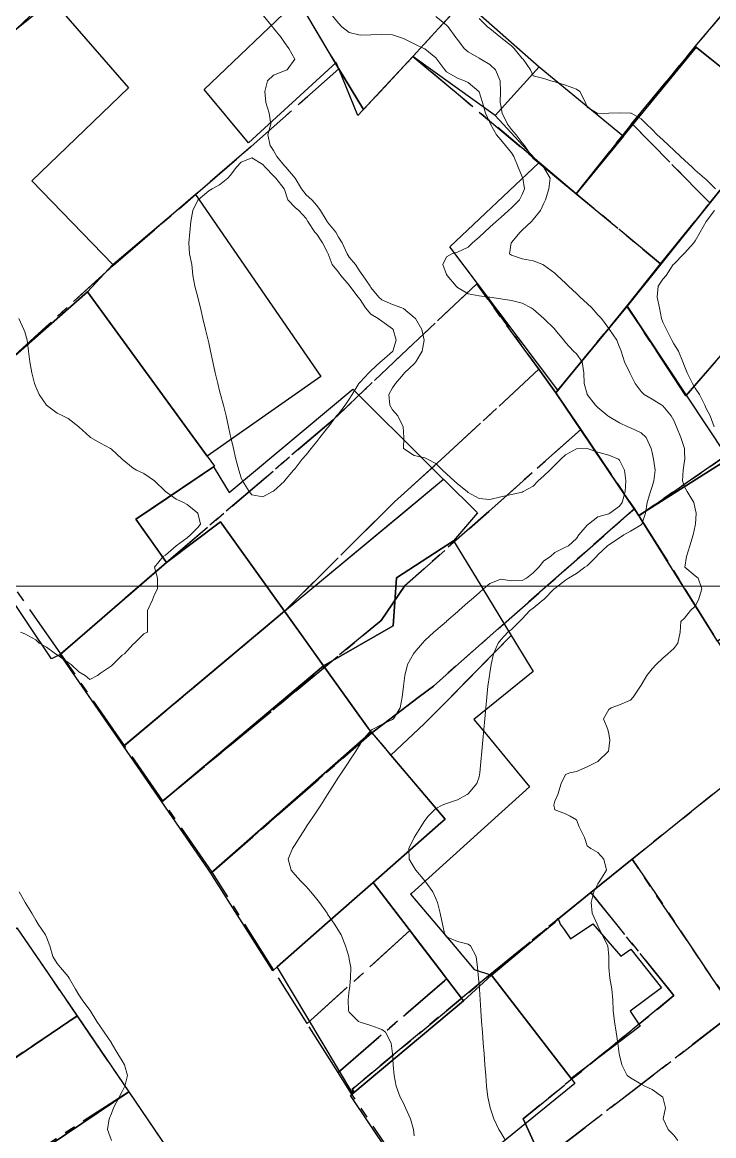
# Model space of a CAD drawing. Header units: centimetres. Extents: x 0 to 642158, y -847 to 649707.
# Drawn here: x 616467.1 to 616499.1, y 621662 to 621713.5 of the extents above; entities that cross this region are included whole.
import ezdxf

# ---------------------------------------------------------------- set-up
doc = ezdxf.new("R2010")
doc.units = ezdxf.units.CM
doc.header["$MEASUREMENT"] = 0
doc.linetypes.add('CENTERX2', pattern=[4, 2.5, -0.5, 0.5, -0.5])
doc.layers.add('MEV_grille', color=254, linetype='Continuous', lineweight=9)
doc.layers.add('WAL_topographie 0.5', color=253, linetype='Continuous', lineweight=20)
doc.layers.add('SPW_batiments', color=7, linetype='Continuous')
doc.layers.add('SPW_parcellaire cadastral', color=7, linetype='CENTERX2', lineweight=25, true_color=0xff0542)

# ---------------------------------------------------------------- blocks, each defined once
blk = doc.blocks.new('*U114')
at = {"layer": 'MEV_grille', "transparency": 33554687}
blk.add_lwpolyline([(-1338.461, 0), (1338.461, 0)], dxfattribs=at)
blk = doc.blocks.new('*U115')
at = {"layer": 'MEV_grille', "color": 0, "linetype": 'ByBlock', "lineweight": -2, "transparency": 16777216}
blk.add_blockref('*U114', (0, -700), dxfattribs=at)

msp = doc.modelspace()

# ---------------------------------------------------------------- linework, layer by layer
at = {"layer": 'SPW_batiments'}
for points in [[(616478.044, 621721.691), (616477.694, 621721.523), (616481.228, 621717.974), (616482.145, 621718.874), (616486.845, 621713.975), (616487.428, 621714.592), (616491.028, 621711.392), (616488.996, 621709.142), (616485.196, 621711.874), (616482.646, 621709.141), (616481.762, 621711.307), (616481.645, 621711.591), (616477.596, 621707.874), (616475.546, 621710.34), (616479.878, 621714.474), (616479.078, 621716.191), (616479.928, 621716.874), (616475.577, 621721.84), (616474.922, 621723.022), (616476.194, 621723.923), (616478.044, 621721.691)], [(616472.046, 621710.423), (616467.579, 621706.122), (616471.322, 621702.249), (616470.147, 621700.99), (616461.924, 621693.782), (616455.213, 621703.621), (616458.079, 621705.671), (616459.579, 621706.722), (616465.379, 621711.972), (616466.862, 621713.155), (616468.511, 621714.473), (616472.046, 621710.423)], [(616502.196, 621709.176), (616495.097, 621700.326), (616491.895, 621696.444), (616488.173, 621701.382), (616486.896, 621703.075), (616491.008, 621706.955), (616492.746, 621705.525), (616498.301, 621712.298), (616502.196, 621709.176)], [(616488.996, 621709.142), (616491.028, 621711.392), (616494.934, 621708.192), (616492.746, 621705.525), (616491.008, 621706.955), (616488.996, 621709.142)], [(616480.93, 621697.074), (616475.676, 621693.388), (616470.147, 621700.99), (616471.322, 621702.249), (616475.146, 621705.49), (616480.93, 621697.074)], [(616475.676, 621693.388), (616476.014, 621692.924), (616472.381, 621690.473), (616473.798, 621688.473), (616468.882, 621684.223), (616468.482, 621684.023), (616461.924, 621693.782), (616470.147, 621700.99), (616475.676, 621693.388)], [(616499.681, 621693.426), (616499.778, 621693.275), (616495.643, 621690.64), (616495.517, 621690.827), (616495.429, 621690.957), (616491.797, 621696.325), (616491.895, 621696.444), (616495.097, 621700.326), (616499.681, 621693.426)], [(616476.702, 621691.711), (616482.409, 621696.486), (616483.283, 621695.619), (616485.016, 621693.901), (616486.611, 621692.319), (616481.24, 621687.863), (616479.792, 621686.662), (616479.257, 621686.218), (616476.298, 621690.357), (616473.798, 621688.473), (616473.439, 621688.98), (616472.381, 621690.473), (616472.785, 621690.746), (616474.968, 621692.218), (616475.976, 621692.898), (616476.006, 621692.848), (616476.702, 621691.711)], [(616499.902, 621693.086), (616503.479, 621687.576), (616499.281, 621684.842), (616495.723, 621690.513), (616495.643, 621690.64), (616499.778, 621693.275), (616499.902, 621693.086)], [(616488.177, 621690.768), (616487.076, 621689.48), (616484.439, 621687.759), (616484.284, 621685.551), (616481.064, 621683.69), (616480.45, 621684.549), (616479.257, 621686.218), (616484.645, 621690.688), (616486.611, 621692.32), (616488.177, 621690.768)], [(616479.256, 621686.218), (616471.804, 621679.977), (616468.882, 621684.223), (616473.798, 621688.473), (616476.298, 621690.357), (616479.256, 621686.218)], [(616484.179, 621679.567), (616483.887, 621679.912), (616483.127, 621680.81), (616481.064, 621683.69), (616484.284, 621685.551), (616484.439, 621687.759), (616487.076, 621689.48), (616488.119, 621687.768), (616489.743, 621685.1), (616486.894, 621682.196), (616485.708, 621681.012), (616484.179, 621679.567)], [(616481.064, 621683.69), (616473.577, 621677.402), (616471.804, 621679.977), (616479.256, 621686.218), (616481.064, 621683.69)], [(616487.533, 621668.21), (616486.154, 621670.011), (616484.766, 621671.825), (616484.304, 621672.428), (616483.35, 621673.674), (616486.48, 621676.429), (616486.683, 621676.608), (616484.896, 621678.719), (616484.179, 621679.567), (616485.708, 621681.012), (616486.894, 621682.196), (616487.06, 621682.365), (616489.743, 621685.1), (616490.76, 621683.43), (616488.008, 621681.219), (616488.591, 621680.514), (616489.656, 621679.226), (616490.584, 621678.104), (616487.377, 621675.205), (616486.575, 621674.481), (616485.12, 621673.166), (616485.081, 621673.131), (616487.14, 621670.696), (616488.025, 621669.65), (616488.825, 621669.383), (616487.533, 621668.21)], [(616483.127, 621680.81), (616483.258, 621680.627), (616475.847, 621674.104), (616475.719, 621674.29), (616473.577, 621677.402), (616481.064, 621683.69), (616483.127, 621680.81)], [(616483.382, 621680.481), (616486.683, 621676.608), (616486.48, 621676.429), (616483.35, 621673.674), (616481.25, 621671.824), (616478.92, 621669.77), (616478.716, 621669.591), (616477.3, 621671.824), (616475.928, 621673.977), (616475.847, 621674.104), (616483.258, 621680.627), (616483.382, 621680.481)], [(616484.766, 621671.825), (616487.533, 621668.21), (616482.418, 621663.923), (616478.92, 621669.77), (616481.25, 621671.824), (616483.35, 621673.674), (616484.766, 621671.825)], [(616492.008, 621671.75), (616492.181, 621671.504), (616492.483, 621671.076), (616493.516, 621671.759), (616494.8, 621670.276), (616495.266, 621670.593), (616496.683, 621668.809), (616495.234, 621667.726), (616495.701, 621667.026), (616492.504, 621664.611), (616488.825, 621669.383), (616491.557, 621671.665), (616491.757, 621671.826), (616491.905, 621672.017), (616492.008, 621671.75)], [(616469.661, 621667.502), (616461.756, 621662.141), (616458.967, 621666.172), (616459.351, 621666.439), (616466.883, 621671.573), (616469.661, 621667.502)], [(616492.504, 621664.611), (616492.684, 621664.376), (616485.735, 621658.725), (616482.301, 621663.825), (616482.418, 621663.923), (616487.533, 621668.21), (616488.825, 621669.383), (616492.504, 621664.611)], [(616472.054, 621663.993), (616464.154, 621658.674), (616461.756, 621662.141), (616469.661, 621667.502), (616472.054, 621663.993)], [(616474.175, 621660.885), (616474.302, 621660.699), (616466.368, 621655.473), (616464.154, 621658.674), (616472.054, 621663.993), (616474.175, 621660.885)]]:
    msp.add_lwpolyline(points, dxfattribs=at)
at = {"layer": 'SPW_parcellaire cadastral'}
for points in [[(616500.166, 621743.949), (616506.782, 621742.705), (616505.051, 621732.574), (616504.286, 621732.783), (616485.196, 621711.874), (616482.904, 621709.416), (616481.762, 621711.306), (616479.879, 621714.473), (616478.97, 621716.103), (616479.865, 621716.902), (616481.648, 621718.496), (616491.06, 621726.907), (616491.431, 621727.281), (616493.931, 621729.8), (616495.605, 621731.487), (616498.475, 621734.379), (616500.166, 621743.949)], [(616511.696, 621741.784), (616509.883, 621732.124), (616507.99, 621729.738), (616507.99, 621729.791), (616505.044, 621726.026), (616501.864, 621722.923), (616501.864, 621722.87), (616499.845, 621721.025), (616503.245, 621718.259), (616498.246, 621712.342), (616495.319, 621708.767), (616492.747, 621705.525), (616491.029, 621706.975), (616485.196, 621711.874), (616504.286, 621732.783), (616505.051, 621732.574), (616506.782, 621742.705), (616511.696, 621741.784)], [(616503.245, 621718.259), (616511.09, 621727.505), (616511.519, 621728.073), (616513.806, 621731.339), (616515.628, 621741.047), (616520.701, 621740.095), (616519.104, 621730.227), (616515.111, 621725.2), (616502.196, 621709.176), (616498.246, 621712.342), (616503.245, 621718.259)], [(616475.578, 621721.823), (616468.396, 621714.622), (616466.862, 621713.155), (616458.078, 621705.669), (616455.251, 621703.647), (616446.331, 621716.307), (616447.374, 621717.365), (616454.645, 621723.937), (616457.019, 621725.797), (616464.707, 621732.832), (616467.376, 621735.372), (616469.843, 621731.358), (616470.062, 621731.006), (616470.894, 621729.639), (616472.894, 621726.422), (616475.578, 621721.823)], [(616513.135, 621717.032), (616510.024, 621713.162), (616506.924, 621709.305), (616504.116, 621705.812), (616505.132, 621704.964), (616512.724, 621698.68), (616517.448, 621689.395), (616514.198, 621687.927), (616513.599, 621688.428), (616510.35, 621693.601), (616505.015, 621690.264), (616501.953, 621695.019), (616503.906, 621696.374), (616505.339, 621698.12), (616503.336, 621699.622), (616501.832, 621700.799), (616497.806, 621696.179), (616495.09, 621700.334), (616496.64, 621702.292), (616498.922, 621705.099), (616502.196, 621709.176), (616515.111, 621725.2)], [(616475.578, 621721.823), (616476.315, 621720.579), (616478.97, 621716.103), (616479.879, 621714.473), (616481.762, 621711.306), (616477.713, 621707.707), (616475.147, 621705.49), (616471.347, 621702.222), (616466.619, 621697.91), (616462.104, 621693.969), (616455.251, 621703.647), (616458.078, 621705.669), (616466.862, 621713.155), (616468.396, 621714.622), (616475.578, 621721.823)], [(616498.922, 621705.099), (616495.319, 621708.767), (616498.246, 621712.342), (616502.196, 621709.176), (616498.922, 621705.099)], [(616491.009, 621697.411), (616488.141, 621701.36), (616481.498, 621695.074), (616473.799, 621688.473), (616468.919, 621684.249), (616462.104, 621693.969), (616466.619, 621697.91), (616471.347, 621702.222), (616475.147, 621705.49), (616477.713, 621707.707), (616481.762, 621711.306), (616482.904, 621709.416), (616485.196, 621711.874), (616491.029, 621706.975), (616492.747, 621705.525), (616496.64, 621702.292), (616495.09, 621700.334), (616491.798, 621696.325), (616491.009, 621697.411)], [(616498.922, 621705.099), (616496.64, 621702.292), (616492.747, 621705.525), (616495.319, 621708.767), (616498.922, 621705.099)], [(616491.009, 621697.411), (616486.489, 621693.215), (616484.344, 621691.28), (616479.257, 621686.218), (616471.851, 621680.016), (616468.919, 621684.249), (616473.799, 621688.473), (616481.498, 621695.074), (616488.141, 621701.36), (616491.009, 621697.411)], [(616491.798, 621696.325), (616495.09, 621700.334), (616497.806, 621696.179), (616501.832, 621700.799), (616503.336, 621699.622), (616505.339, 621698.12), (616503.906, 621696.374), (616501.953, 621695.019), (616499.681, 621693.426), (616495.643, 621690.639), (616495.431, 621690.958), (616492.951, 621694.62), (616491.798, 621696.325)], [(616473.631, 621677.446), (616471.851, 621680.016), (616479.257, 621686.218), (616484.344, 621691.28), (616486.489, 621693.215), (616491.009, 621697.411), (616491.798, 621696.325), (616492.951, 621694.62), (616488.696, 621690.838), (616484.799, 621687.374), (616483.723, 621685.794), (616473.631, 621677.446)], [(616495.643, 621690.639), (616499.681, 621693.426), (616501.953, 621695.019), (616505.015, 621690.264), (616510.35, 621693.601), (616513.599, 621688.428), (616509.482, 621685.727), (616508.431, 621685.038), (616505.79, 621689.079), (616503.443, 621687.552), (616499.281, 621684.842), (616495.643, 621690.639)], [(616473.631, 621677.446), (616483.723, 621685.794), (616484.799, 621687.374), (616488.696, 621690.838), (616492.951, 621694.62), (616495.431, 621690.958), (616486.142, 621682.762), (616485.438, 621682.227), (616483.864, 621681.033), (616483.286, 621680.594), (616475.915, 621674.149), (616473.631, 621677.446)], [(616480.306, 621667.153), (616478.755, 621669.624), (616475.915, 621674.149), (616483.286, 621680.594), (616483.864, 621681.033), (616485.438, 621682.227), (616486.142, 621682.762), (616495.431, 621690.958), (616495.643, 621690.639), (616499.281, 621684.842), (616502.164, 621680.248), (616495.33, 621674.758), (616493.414, 621673.219), (616488.674, 621669.343), (616482.385, 621664.123), (616482.445, 621664.043), (616482.315, 621663.953), (616481.73, 621664.884), (616486.755, 621669.227), (616485.053, 621671.45), (616480.306, 621667.153)], [(616500.089, 621667.688), (616495.33, 621674.758), (616502.164, 621680.248), (616502.912, 621679.057), (616506.004, 621674.315), (616501.524, 621671.118), (616501.694, 621668.925), (616500.089, 621667.688)], [(616500.089, 621667.688), (616491.173, 621660.822), (616490.285, 621662.744), (616497.264, 621668.444), (616493.414, 621673.219), (616495.33, 621674.758), (616500.089, 621667.688)], [(616490.916, 621651.237), (616488.235, 621655.156), (616492.346, 621658.284), (616491.173, 621660.822), (616500.089, 621667.688), (616501.694, 621668.925), (616501.524, 621671.118), (616506.004, 621674.315), (616506.775, 621673.204), (616510.118, 621668.151), (616512.903, 621663.878), (616515.67, 621659.671), (616512.558, 621656.596), (616508.882, 621653.762), (616505.346, 621651.059), (616504.86, 621651.688), (616500.052, 621658.176), (616490.916, 621651.237)], [(616491.173, 621660.822), (616486.985, 621657.013), (616482.315, 621663.953), (616482.445, 621664.043), (616482.385, 621664.123), (616488.674, 621669.343), (616493.414, 621673.219), (616497.264, 621668.444), (616490.285, 621662.744), (616491.173, 621660.822)], [(616469.661, 621667.501), (616459.303, 621660.526), (616453.621, 621656.553), (616439.037, 621646.586), (616436.587, 621650.386), (616437.09, 621650.738), (616440.961, 621653.448), (616443.804, 621655.451), (616447.364, 621657.944), (616451.185, 621660.687), (616456.587, 621664.576), (616457.437, 621665.209), (616466.884, 621671.572), (616469.661, 621667.501)], [(616480.306, 621667.153), (616485.053, 621671.45), (616486.755, 621669.227), (616481.73, 621664.884), (616480.306, 621667.153)], [(616441.18, 621643.282), (616439.037, 621646.586), (616453.621, 621656.553), (616459.303, 621660.526), (616469.661, 621667.501), (616472.054, 621663.993), (616459.892, 621656.146), (616455.035, 621652.804), (616441.18, 621643.282)], [(616428.968, 621634.897), (616429.829, 621635.487), (616434.718, 621638.843), (616438.426, 621641.344), (616441.18, 621643.282), (616455.035, 621652.804), (616459.892, 621656.146), (616472.054, 621663.993), (616474.285, 621660.723), (616466.369, 621655.472), (616462.586, 621653.055), (616425.96, 621627.746), (616422.811, 621629.948), (616428.968, 621634.897)]]:
    msp.add_lwpolyline(points, dxfattribs=at)
at = {"layer": 'WAL_topographie 0.5'}
for points in [[(616478.279, 621713.75), (616478.698, 621713.25), (616478.75, 621713.182), (616479.096, 621712.75), (616479.25, 621712.528), (616479.456, 621712.25), (616479.726, 621711.75), (616479.383, 621711.25), (616479.25, 621711.203), (616478.75, 621711.007), (616478.471, 621710.75), (616478.339, 621710.25), (616478.397, 621709.75), (616478.543, 621709.25), (616478.62, 621708.75), (616478.479, 621708.25), (616478.597, 621707.75), (616478.75, 621707.526), (616478.898, 621707.25), (616479.25, 621706.815), (616479.318, 621706.75), (616479.75, 621706.25), (616479.75, 621706.25), (616480.035, 621705.75), (616480.25, 621705.477), (616480.512, 621705.25), (616480.75, 621704.977), (616480.924, 621704.75), (616481.22, 621704.25), (616481.25, 621704.212), (616481.635, 621703.75), (616481.75, 621703.52), (616481.922, 621703.25), (616482.157, 621702.75), (616482.25, 621702.594), (616482.541, 621702.25), (616482.75, 621701.919), (616482.873, 621701.75), (616483.211, 621701.25), (616483.25, 621701.196), (616483.62, 621700.75), (616483.75, 621700.62), (616484.25, 621700.412), (616484.686, 621700.25), (616484.75, 621700.225), (616485.25, 621699.81), (616485.311, 621699.75), (616485.606, 621699.25), (616485.707, 621698.75), (616485.626, 621698.25), (616485.335, 621697.75), (616485.25, 621697.653), (616484.81, 621697.25), (616484.75, 621697.189), (616484.382, 621696.75), (616484.25, 621696.55), (616484.077, 621696.25), (616484.129, 621695.75), (616484.25, 621695.536), (616484.491, 621695.25), (616484.735, 621694.75), (616484.75, 621694.5), (616484.767, 621694.25), (616484.76, 621693.75), (616485.25, 621693.428), (616485.75, 621693.313), (616485.861, 621693.25), (616486.25, 621693.054), (616486.556, 621692.75), (616486.75, 621692.576), (616487.094, 621692.25), (616487.25, 621692.119), (616487.703, 621691.75), (616487.75, 621691.713), (616488.25, 621691.426), (616488.75, 621691.394), (616489.25, 621691.512), (616489.75, 621691.614), (616490.25, 621691.724), (616490.287, 621691.75), (616490.75, 621692), (616490.979, 621692.25), (616491.25, 621692.477), (616491.519, 621692.75), (616491.75, 621692.978), (616492.029, 621693.25), (616492.25, 621693.45), (616492.75, 621693.73), (616493.25, 621693.743), (616493.75, 621693.581), (616494.25, 621693.44), (616494.703, 621693.25), (616494.75, 621693.213), (616494.978, 621692.75), (616495.033, 621692.25), (616495.004, 621691.75), (616494.861, 621691.25), (616494.75, 621691.086), (616494.302, 621690.75), (616494.25, 621690.719), (616493.75, 621690.582), (616493.305, 621690.25), (616493.25, 621690.204), (616492.864, 621689.75), (616492.75, 621689.586), (616492.383, 621689.25), (616492.25, 621689.181), (616491.75, 621688.941), (616491.561, 621688.75), (616491.25, 621688.551), (616491.009, 621688.25), (616490.75, 621687.995), (616490.449, 621687.75), (616490.25, 621687.648), (616489.75, 621687.619), (616489.25, 621687.702), (616488.75, 621687.5), (616488.461, 621687.25), (616488.25, 621687.069), (616487.884, 621686.75), (616487.75, 621686.634), (616487.314, 621686.25), (616487.25, 621686.194), (616486.75, 621685.76), (616486.738, 621685.75), (616486.25, 621685.322), (616486.167, 621685.25), (616485.75, 621684.859), (616485.634, 621684.75), (616485.25, 621684.29), (616485.215, 621684.25), (616484.942, 621683.75), (616484.813, 621683.25), (616484.75, 621682.75), (616484.75, 621682.75), (616484.694, 621682.25), (616484.607, 621681.75), (616484.302, 621681.25), (616484.25, 621681.21), (616483.75, 621680.988), (616483.307, 621680.75), (616483.25, 621680.709), (616482.866, 621680.25), (616482.75, 621680.076), (616482.547, 621679.75), (616482.25, 621679.28), (616482.229, 621679.25), (616481.889, 621678.75), (616481.75, 621678.542), (616481.566, 621678.25), (616481.25, 621677.75), (616481.25, 621677.75), (616480.934, 621677.25), (616480.75, 621676.97), (616480.599, 621676.75), (616480.257, 621676.25), (616480.25, 621676.24), (616479.946, 621675.75), (616479.75, 621675.44), (616479.62, 621675.25), (616479.419, 621674.75), (616479.569, 621674.25), (616479.75, 621674.031), (616480, 621673.75), (616480.25, 621673.496), (616480.475, 621673.25), (616480.75, 621672.911), (616480.875, 621672.75), (616481.222, 621672.25), (616481.25, 621672.209), (616481.562, 621671.75), (616481.75, 621671.456), (616481.877, 621671.25), (616482.073, 621670.75), (616482.226, 621670.25), (616482.25, 621670.125), (616482.315, 621669.75), (616482.311, 621669.25), (616482.255, 621668.75), (616482.25, 621668.705), (616482.2, 621668.25), (616482.221, 621667.75), (616482.25, 621667.682), (616482.682, 621667.25), (616482.75, 621667.219), (616483.25, 621667.062), (616483.75, 621666.882), (616483.926, 621666.75), (616484.19, 621666.25), (616484.25, 621665.75), (616484.25, 621665.75), (616484.283, 621665.25), (616484.324, 621664.75), (616484.415, 621664.25), (616484.609, 621663.75), (616484.75, 621663.466), (616484.856, 621663.25), (616485.077, 621662.75), (616485.212, 621662.25), (616485.25, 621661.964)], [(616481.468, 621713.75), (616481.75, 621713.417), (616481.912, 621713.25), (616482.25, 621712.976), (616482.75, 621712.858), (616483.25, 621712.871), (616483.75, 621712.896), (616484.25, 621712.879), (616484.612, 621712.75), (616484.75, 621712.706), (616485.25, 621712.463), (616485.693, 621712.25), (616485.75, 621712.222), (616486.25, 621711.805), (616486.292, 621711.75), (616486.666, 621711.25), (616486.75, 621711.165), (616487.25, 621710.876), (616487.573, 621710.75), (616487.75, 621710.678), (616488.246, 621710.25), (616488.25, 621710.243), (616488.404, 621709.75), (616488.548, 621709.25), (616488.75, 621708.828), (616488.782, 621708.75), (616489.064, 621708.25), (616489.25, 621708.023), (616489.471, 621707.75), (616489.75, 621707.42), (616489.862, 621707.25), (616490.053, 621706.75), (616490.25, 621706.306), (616490.28, 621706.25), (616490.359, 621705.75), (616490.25, 621705.484), (616490.126, 621705.25), (616489.75, 621704.87), (616489.614, 621704.75), (616489.25, 621704.433), (616489.039, 621704.25), (616488.75, 621703.987), (616488.496, 621703.75), (616488.25, 621703.521), (616487.955, 621703.25), (616487.75, 621703.063), (616487.25, 621702.827), (616486.986, 621702.75), (616486.75, 621702.613), (616486.582, 621702.25), (616486.75, 621701.788), (616486.77, 621701.75), (616487.199, 621701.25), (616487.25, 621701.193), (616487.75, 621700.897), (616488.25, 621700.801), (616488.667, 621700.75), (616488.75, 621700.74), (616489.25, 621700.67), (616489.75, 621700.593), (616490.25, 621700.467), (616490.658, 621700.25), (616490.75, 621700.194), (616491.25, 621699.753), (616491.253, 621699.75), (616491.75, 621699.257), (616491.757, 621699.25), (616492.165, 621698.75), (616492.25, 621698.651), (616492.622, 621698.25), (616492.75, 621698.118), (616493.022, 621697.75), (616493.103, 621697.25), (616493.11, 621696.75), (616493.25, 621696.258), (616493.253, 621696.25), (616493.632, 621695.75), (616493.75, 621695.639), (616494.201, 621695.25), (616494.25, 621695.218), (616494.75, 621694.925), (616495.131, 621694.75), (616495.25, 621694.703), (616495.75, 621694.466), (616495.972, 621694.25), (616496.207, 621693.75), (616496.25, 621693.555), (616496.318, 621693.25), (616496.395, 621692.75), (616496.335, 621692.25), (616496.25, 621691.991), (616496.173, 621691.75), (616496.031, 621691.25), (616495.943, 621690.75), (616495.777, 621690.25), (616495.75, 621690.215), (616495.25, 621689.922), (616494.947, 621689.75), (616494.75, 621689.621), (616494.25, 621689.292), (616494.194, 621689.25), (616493.75, 621688.822), (616493.687, 621688.75), (616493.25, 621688.32), (616493.145, 621688.25), (616492.75, 621687.969), (616492.38, 621687.75), (616492.25, 621687.65), (616491.75, 621687.268), (616491.73, 621687.25), (616491.25, 621686.77), (616491.222, 621686.75), (616490.75, 621686.361), (616490.603, 621686.25), (616490.25, 621685.863), (616490.115, 621685.75), (616489.75, 621685.382), (616489.583, 621685.25), (616489.25, 621684.901), (616489.133, 621684.75), (616488.923, 621684.25), (616488.813, 621683.75), (616488.75, 621683.368), (616488.73, 621683.25), (616488.663, 621682.75), (616488.614, 621682.25), (616488.567, 621681.75), (616488.512, 621681.25), (616488.464, 621680.75), (616488.423, 621680.25), (616488.381, 621679.75), (616488.338, 621679.25), (616488.29, 621678.75), (616488.25, 621678.568), (616488.151, 621678.25), (616487.75, 621677.783), (616487.705, 621677.75), (616487.25, 621677.503), (616486.75, 621677.33), (616486.538, 621677.25), (616486.25, 621677.104), (616485.902, 621676.75), (616485.75, 621676.542), (616485.566, 621676.25), (616485.25, 621675.75), (616485.25, 621675.75), (616485.007, 621675.25), (616485.018, 621674.75), (616485.25, 621674.366), (616485.324, 621674.25), (616485.75, 621673.75), (616485.75, 621673.75), (616486.115, 621673.25), (616486.25, 621672.938), (616486.323, 621672.75), (616486.458, 621672.25), (616486.557, 621671.75), (616486.676, 621671.25), (616486.75, 621671.16), (616487.25, 621670.947), (616487.75, 621670.817), (616487.861, 621670.75), (616488.124, 621670.25), (616488.186, 621669.75), (616488.229, 621669.25), (616488.25, 621668.964), (616488.266, 621668.75), (616488.303, 621668.25), (616488.336, 621667.75), (616488.37, 621667.25), (616488.406, 621666.75), (616488.441, 621666.25), (616488.482, 621665.75), (616488.521, 621665.25), (616488.563, 621664.75), (616488.596, 621664.25), (616488.649, 621663.75), (616488.75, 621663.337), (616488.77, 621663.25), (616488.933, 621662.75), (616489.168, 621662.25), (616489.25, 621662.118), (616489.476, 621661.75)], [(616486.25, 621713.716), (616486.75, 621713.328), (616486.817, 621713.25), (616487.184, 621712.75), (616487.25, 621712.653), (616487.569, 621712.25), (616487.75, 621712.085), (616488.25, 621711.796), (616488.33, 621711.75), (616488.75, 621711.501), (616489.011, 621711.25), (616489.233, 621710.75), (616489.245, 621710.25), (616489.227, 621709.75), (616489.25, 621709.6), (616489.314, 621709.25), (616489.572, 621708.75), (616489.75, 621708.499), (616489.962, 621708.25), (616490.25, 621707.884), (616490.357, 621707.75), (616490.686, 621707.25), (616490.75, 621707.154), (616491.242, 621706.75), (616491.25, 621706.74), (616491.538, 621706.25), (616491.478, 621705.75), (616491.317, 621705.25), (616491.25, 621705.089), (616491.085, 621704.75), (616490.75, 621704.329), (616490.67, 621704.25), (616490.25, 621703.835), (616490.157, 621703.75), (616489.75, 621703.265), (616489.735, 621703.25), (616489.653, 621702.75), (616489.75, 621702.684), (616490.25, 621702.52), (616490.75, 621702.418), (616491.202, 621702.25), (616491.25, 621702.23), (616491.75, 621701.849), (616491.86, 621701.75), (616492.25, 621701.385), (616492.391, 621701.25), (616492.75, 621700.907), (616492.919, 621700.75), (616493.25, 621700.444), (616493.459, 621700.25), (616493.75, 621699.933), (616493.91, 621699.75), (616494.25, 621699.298), (616494.284, 621699.25), (616494.616, 621698.75), (616494.75, 621698.425), (616494.819, 621698.25), (616494.972, 621697.75), (616495.215, 621697.25), (616495.25, 621697.184), (616495.463, 621696.75), (616495.75, 621696.38), (616495.883, 621696.25), (616496.25, 621696.024), (616496.702, 621695.75), (616496.75, 621695.717), (616497.139, 621695.25), (616497.25, 621695.042), (616497.386, 621694.75), (616497.579, 621694.25), (616497.744, 621693.75), (616497.75, 621693.613), (616497.763, 621693.25), (616497.75, 621693.168), (616497.684, 621692.75), (616497.653, 621692.25), (616497.75, 621691.973), (616497.878, 621691.75), (616498.185, 621691.25), (616498.25, 621690.956), (616498.29, 621690.75), (616498.265, 621690.25), (616498.25, 621690.183), (616498.157, 621689.75), (616498.002, 621689.25), (616497.846, 621688.75), (616497.763, 621688.25), (616498.25, 621687.853), (616498.389, 621687.75), (616498.55, 621687.25), (616498.391, 621686.75), (616498.25, 621686.453), (616498.028, 621686.25), (616497.75, 621685.893), (616497.575, 621685.75), (616497.548, 621685.25), (616497.439, 621684.75), (616497.25, 621684.5), (616496.981, 621684.25), (616496.75, 621684.05), (616496.44, 621683.75), (616496.25, 621683.554), (616496.014, 621683.25), (616495.75, 621682.798), (616495.718, 621682.75), (616495.382, 621682.25), (616495.25, 621682.114), (616494.75, 621681.884), (616494.357, 621681.75), (616494.25, 621681.675), (616494, 621681.25), (616494.207, 621680.75), (616494.25, 621680.55), (616494.29, 621680.25), (616494.25, 621679.875), (616494.229, 621679.75), (616493.75, 621679.271), (616493.714, 621679.25), (616493.25, 621679.026), (616492.75, 621678.811), (616492.45, 621678.75), (616492.25, 621678.67), (616492.044, 621678.25), (616491.895, 621677.75), (616491.75, 621677.429), (616491.701, 621677.25), (616491.75, 621677.042), (616492.25, 621676.85), (616492.465, 621676.75), (616492.75, 621676.569), (616492.875, 621676.25), (616493.13, 621675.75), (616493.25, 621675.375), (616493.417, 621675.25), (616493.75, 621675.068), (616494.019, 621674.75), (616494.137, 621674.25), (616493.84, 621673.75), (616493.75, 621673.617), (616493.561, 621673.25), (616493.428, 621672.75), (616493.482, 621672.25), (616493.715, 621671.75), (616493.75, 621671.667), (616493.95, 621671.25), (616494.202, 621670.75), (616494.25, 621670.25), (616494.25, 621670.25), (616494.25, 621669.75), (616494.296, 621669.25), (616494.386, 621668.75), (616494.436, 621668.25), (616494.457, 621667.75), (616494.513, 621667.25), (616494.596, 621666.75), (616494.662, 621666.25), (616494.736, 621665.75), (616494.75, 621665.687), (616494.845, 621665.25), (616495.095, 621664.75), (616495.25, 621664.645), (616495.75, 621664.344), (616495.911, 621664.25), (616496.25, 621664.097), (616496.75, 621663.75), (616496.75, 621663.75), (616496.875, 621663.25), (616496.765, 621662.75), (616496.99, 621662.25), (616497.25, 621661.99), (616497.447, 621661.75)], [(616488.25, 621713.623), (616488.639, 621713.25), (616488.75, 621713.162), (616489.25, 621712.755), (616489.255, 621712.75), (616489.75, 621712.368), (616489.87, 621712.25), (616490.25, 621711.788), (616490.293, 621711.75), (616490.631, 621711.25), (616490.75, 621710.972), (616491.25, 621710.848), (616491.571, 621710.75), (616491.75, 621710.704), (616492.25, 621710.547), (616492.75, 621710.368), (616492.913, 621710.25), (616493.17, 621709.75), (616493.25, 621709.536), (616493.712, 621709.25), (616493.75, 621709.241), (616494.249, 621709.25), (616494.25, 621709.25), (616494.75, 621709.263), (616495.25, 621709.258), (616495.278, 621709.25), (616495.75, 621708.984), (616495.992, 621708.75), (616496.25, 621708.492), (616496.492, 621708.25), (616496.75, 621708.015), (616497.023, 621707.75), (616497.25, 621707.542), (616497.559, 621707.25), (616497.75, 621707.083), (616498.111, 621706.75), (616498.25, 621706.622), (616498.676, 621706.25), (616498.75, 621706.184), (616499.184, 621705.75)], [(616478.7, 621691.75), (616478.25, 621691.513), (616477.75, 621691.607), (616477.617, 621691.75), (616477.314, 621692.25), (616477.25, 621692.389), (616477.136, 621692.75), (616477.012, 621693.25), (616476.897, 621693.75), (616476.779, 621694.25), (616476.75, 621694.375), (616476.667, 621694.75), (616476.556, 621695.25), (616476.433, 621695.75), (616476.294, 621696.25), (616476.25, 621696.417), (616476.167, 621696.75), (616476.056, 621697.25), (616475.944, 621697.75), (616475.833, 621698.25), (616475.75, 621698.625), (616475.721, 621698.75), (616475.603, 621699.25), (616475.485, 621699.75), (616475.368, 621700.25), (616475.25, 621700.721), (616475.242, 621700.75), (616475.108, 621701.25), (616475.016, 621701.75), (616474.969, 621702.25), (616474.862, 621702.75), (616474.825, 621703.25), (616474.881, 621703.75), (616474.921, 621704.25), (616475.012, 621704.75), (616475.25, 621705.231), (616475.26, 621705.25), (616475.75, 621705.655), (616475.903, 621705.75), (616476.25, 621705.943), (616476.634, 621706.25), (616476.75, 621706.373), (616477.041, 621706.75), (616477.25, 621706.99), (616477.75, 621707.191), (616478.25, 621706.878), (616478.359, 621706.75), (616478.75, 621706.352), (616478.855, 621706.25), (616479.233, 621705.75), (616479.25, 621705.715), (616479.413, 621705.25), (616479.75, 621704.896), (616479.923, 621704.75), (616480.25, 621704.387), (616480.332, 621704.25), (616480.665, 621703.75), (616480.75, 621703.651), (616481.016, 621703.25), (616481.25, 621702.816), (616481.276, 621702.75), (616481.463, 621702.25), (616481.75, 621701.893), (616481.86, 621701.75), (616482.25, 621701.291), (616482.279, 621701.25), (616482.659, 621700.75), (616482.75, 621700.64), (616483.003, 621700.25), (616483.25, 621699.964), (616483.593, 621699.75), (616483.75, 621699.633), (616484.25, 621699.281), (616484.278, 621699.25), (616484.417, 621698.75), (616484.264, 621698.25), (616484.25, 621698.235), (616483.75, 621697.806), (616483.687, 621697.75), (616483.25, 621697.342), (616483.155, 621697.25), (616482.75, 621696.81), (616482.696, 621696.75), (616482.38, 621696.25), (616482.25, 621696.023), (616482.055, 621695.75), (616481.75, 621695.354), (616481.666, 621695.25), (616481.285, 621694.75), (616481.25, 621694.703), (616480.887, 621694.25), (616480.75, 621694.073), (616480.483, 621693.75), (616480.25, 621693.448), (616480.073, 621693.25), (616479.75, 621692.826), (616479.673, 621692.75), (616479.259, 621692.25), (616479.25, 621692.237), (616478.75, 621691.767), (616478.7, 621691.75)], [(616499.14, 621704.75), (616498.75, 621704.25), (616498.75, 621704.25), (616498.47, 621703.75), (616498.25, 621703.348), (616498.185, 621703.25), (616497.75, 621702.776), (616497.719, 621702.75), (616497.25, 621702.271), (616497.23, 621702.25), (616496.895, 621701.75), (616496.75, 621701.577), (616496.532, 621701.25), (616496.493, 621700.75), (616496.591, 621700.25), (616496.686, 621699.75), (616496.75, 621699.59), (616496.917, 621699.25), (616497.166, 621698.75), (616497.25, 621698.591), (616497.465, 621698.25), (616497.671, 621697.75), (616497.75, 621697.55), (616497.866, 621697.25), (616498.125, 621696.75), (616498.25, 621696.54), (616498.439, 621696.25), (616498.686, 621695.75), (616498.75, 621695.601), (616498.931, 621695.25), (616499.119, 621694.75)], [(616466.97, 621699.75), (616467.202, 621699.25), (616467.25, 621699.139), (616467.353, 621698.75), (616467.421, 621698.25), (616467.486, 621697.75), (616467.568, 621697.25), (616467.702, 621696.75), (616467.75, 621696.6), (616467.909, 621696.25), (616468.25, 621695.75), (616468.25, 621695.75), (616468.75, 621695.375), (616469, 621695.25), (616469.25, 621695.125), (616469.75, 621694.75), (616469.75, 621694.75), (616470.25, 621694.279), (616470.292, 621694.25), (616470.75, 621693.988), (616471.204, 621693.75), (616471.25, 621693.721), (616471.75, 621693.25), (616471.75, 621693.25), (616472.25, 621692.833), (616472.417, 621692.75), (616472.75, 621692.592), (616473.25, 621692.25), (616473.25, 621692.25), (616473.75, 621691.75), (616473.75, 621691.75), (616474.25, 621691.408), (616474.583, 621691.25), (616474.75, 621691.162), (616475.25, 621690.75), (616475.25, 621690.75), (616475.368, 621690.25), (616475.25, 621690.096), (616474.904, 621689.75), (616474.75, 621689.607), (616474.25, 621689.25), (616474.25, 621689.25), (616473.75, 621688.813), (616473.65, 621688.75), (616473.25, 621688.25), (616473.375, 621687.75), (616473.375, 621687.25), (616473.25, 621687), (616473.159, 621686.75), (616472.917, 621686.25), (616472.917, 621685.75), (616472.917, 621685.25), (616472.75, 621685.179), (616472.321, 621684.75), (616472.25, 621684.694), (616471.85, 621684.25), (616471.75, 621684.183), (616471.317, 621683.75), (616471.25, 621683.7), (616470.75, 621683.35), (616470.613, 621683.25), (616470.25, 621683.06), (616470.04, 621683.25), (616469.75, 621683.422), (616469.388, 621683.75), (616469.25, 621683.843), (616468.75, 621684.207), (616468.669, 621684.25), (616468.25, 621684.554), (616467.917, 621684.75), (616467.75, 621684.901), (616467.25, 621685.169), (616467.042, 621685.25)], [(616466.983, 621673.25), (616467.25, 621672.774), (616467.265, 621672.75), (616467.565, 621672.25), (616467.75, 621671.94), (616467.869, 621671.75), (616468.206, 621671.25), (616468.25, 621671.142), (616468.403, 621670.75), (616468.543, 621670.25), (616468.75, 621669.935), (616468.9, 621669.75), (616469.25, 621669.326), (616469.301, 621669.25), (616469.586, 621668.75), (616469.75, 621668.485), (616469.907, 621668.25), (616470.25, 621667.778), (616470.27, 621667.75), (616470.579, 621667.25), (616470.75, 621666.993), (616470.909, 621666.75), (616471.25, 621666.263), (616471.258, 621666.25), (616471.542, 621665.75), (616471.75, 621665.423), (616471.851, 621665.25), (616471.998, 621664.75), (616471.877, 621664.25), (616471.75, 621664.009), (616471.61, 621663.75), (616471.354, 621663.25), (616471.25, 621663), (616471.144, 621662.75), (616471.076, 621662.25), (616471.25, 621661.75)]]:
    msp.add_lwpolyline(points, dxfattribs=at)

# ---------------------------------------------------------------- block references
at = {"layer": 'MEV_grille', "transparency": 33554687}
msp.add_blockref('*U115', (616669.481, 622387.381), dxfattribs=at)

doc.saveas('drawing.dxf')
